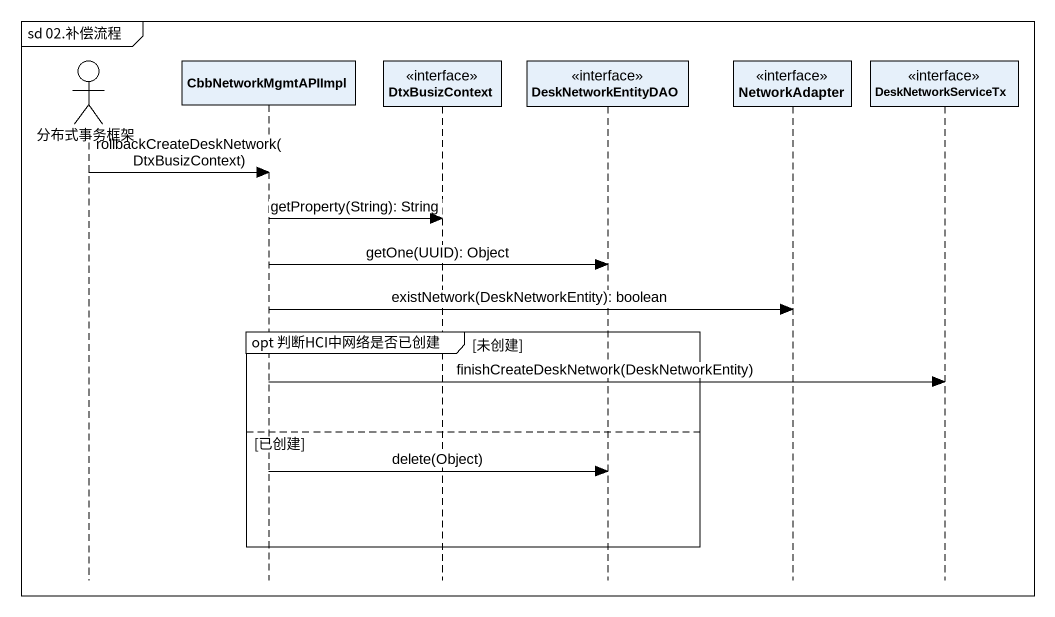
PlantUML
@startuml
mainframe sd 02.补偿流程
hide footbox
actor 分布式事务框架
participant CbbNetworkMgmtAPIImpl
participant DtxBusizContext <<interface>>
participant DeskNetworkEntityDAO <<interface>>
participant NetworkAdapter <<interface>>
participant DeskNetworkServiceTx <<interface>>

分布式事务框架 -> CbbNetworkMgmtAPIImpl : rollbackCreateDeskNetwork(DtxBusizContext)
CbbNetworkMgmtAPIImpl -> DtxBusizContext : getProperty(String): String
CbbNetworkMgmtAPIImpl -> DeskNetworkEntityDAO : getOne(UUID): Object
CbbNetworkMgmtAPIImpl -> NetworkAdapter : existNetwork(DeskNetworkEntity): boolean
group opt 判断HCI中网络是否已创建 [未创建]
  CbbNetworkMgmtAPIImpl -> DeskNetworkServiceTx : finishCreateDeskNetwork(DeskNetworkEntity)
else 已创建
  CbbNetworkMgmtAPIImpl -> DeskNetworkEntityDAO : delete(Object)
end
@enduml
